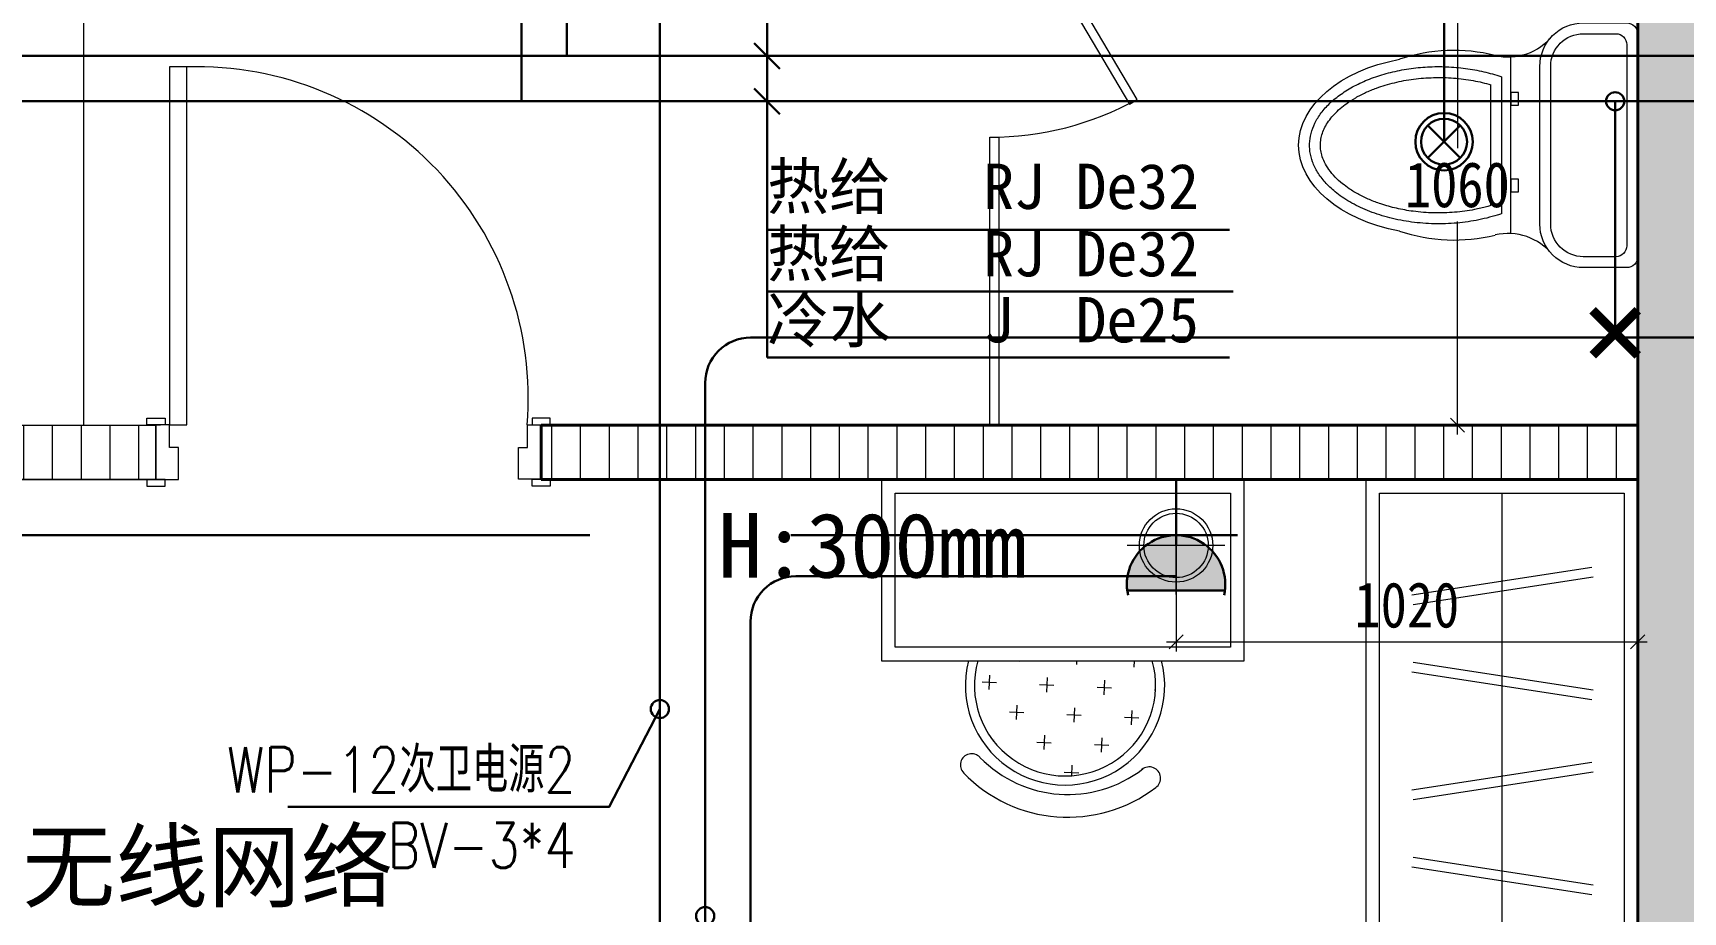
# Model space of a CAD drawing. Header units: millimetres. Extents: x -64529 to 3079702, y -28926 to 77119.
# Drawn here: x -28731 to -25090, y 13697 to 15637 of the extents above; entities that cross this region are included whole.
import ezdxf

# ---------------------------------------------------------------- set-up
doc = ezdxf.new("R2010")
doc.units = ezdxf.units.MM
doc.header["$LTSCALE"] = 10
doc.layers.get('0').update_dxf_attribs({"color": 255})
doc.layers.get('Defpoints').update_dxf_attribs({"color": 255})
for name, color, linetype, lineweight in [('1强弱电插座尺寸', 5, 'Continuous', 0), ('1强电插座布线图', 1, 'Continuous', 30), ('1强电插座布置图', 1, 'Continuous', 30), ('1排水布置图', 1, 'Continuous', 30), ('1浅浅', 251, 'Continuous', 20), ('1给水布置图', 4, 'Continuous', 30), ('1给水平面布置图', 4, 'Continuous', 13), ('图框', 255, 'Continuous', 0)]:
    doc.layers.add(name, color=color, linetype=linetype, lineweight=lineweight)
doc.styles.add('_THVAC_DIM', font='SIMPLEX', dxfattribs={"width": 0.8, "height": 3.5, "bigfont": 'HZTXT'})
doc.styles.get("Standard").update_dxf_attribs({"font": ''})
doc.styles.add('夏建东', font='', dxfattribs={"width": 0.85})
doc.styles.get('Standard').set_extended_font_data('SimSun')
doc.styles.get('夏建东').set_extended_font_data('SimSun')
doc.dimstyles.new('g', dxfattribs={"dimtxt": 100, "dimasz": 31, "dimexe": 21, "dimexo": 30, "dimgap": 31, "dimtad": 1, "dimtih": 1, "dimtoh": 1, "dimdec": 0, "dimrnd": 10, "dimdsep": 46, "dimtxsty": '夏建东', "dimblk": 'OBLIQUE', "dimcen": 2.5, "dimdle": 21, "dimclrd": 5, "dimclre": 5, "dimclrt": 5, "dimadec": 0, "dimazin": 0, "dimtfac": 1, "dimtdec": 0, "dimtmove": 2, "dimatfit": 3, "dimldrblk": 'DOT', "dimfxl": 300, "dimlwd": -1, "dimlwe": -1, "dimarcsym": 1})

# ---------------------------------------------------------------- blocks, each defined once
blk = doc.blocks.new('冷水')
at = {"layer": '图框', "color": 4, "lineweight": 0, "const_width": 40, "elevation": 5661.9}
for points in [[(228130.8, 195325.4), (228329.7, 195524.3)], [(228329.7, 195325.4), (228130.8, 195524.3)]]:
    blk.add_lwpolyline(points, dxfattribs=at)
blk = doc.blocks.new('fhrhrthrthr')
at = {"layer": '1强电插座布置图', "linetype": 'ByBlock'}
h = blk.add_hatch(color=1, dxfattribs=at)
edge = h.paths.add_edge_path()
edge.add_ellipse((202250.2, 8955.8), major_axis=(-76.8, -76.8), ratio=1, start_angle=308.0428, end_angle=501.9572, ccw=False)
edge.add_line((202142.4, 8969), (202358, 8969))
at = {"layer": '1强电插座布置图', "color": 1}
for p, q in [((202142.4, 8969), (202358, 8969)), ((202204.9, 8857.1), (202204.9, 8857.1)), ((202250.2, 8724.2), (202250.2, 8868)), ((202114.5, 8846.9), (202377.9, 8846.9))]:
    blk.add_line(p, q, dxfattribs=at)
blk.add_ellipse((202250.2, 8955.8), major_axis=(0, 108.6), ratio=1, start_param=1.348329, end_param=4.934795, dxfattribs=at)
blk = doc.blocks.new('_Oblique')
at = {"color": 0, "linetype": 'ByBlock', "lineweight": -2}
blk.add_line((-0.5, -0.5), (0.5, 0.5), dxfattribs=at)
blk = doc.blocks.new('*D650')
at = {"layer": '1强弱电插座尺寸', "color": 5, "transparency": 16777216}
for p, q in [((-26208.8, 14621.5), (-26208.8, 14272)), ((-25190, 14621.5), (-25190, 14272)), ((-26229.8, 14293), (-25169, 14293))]:
    blk.add_line(p, q, dxfattribs=at)
at = {"layer": 'Defpoints', "color": 0, "lineweight": 30, "transparency": 16777216}
for p in [(-26208.8, 14651.5), (-25190, 14651.5), (-25190, 14293)]:
    blk.add_point(p, dxfattribs=at)
at = {"layer": '1强弱电插座尺寸', "color": 5, "transparency": 16777216, "xscale": 31, "yscale": 31, "zscale": 31, "rotation": 180}
blk.add_blockref('_Oblique', (-26208.8, 14293), dxfattribs=at)
at = {"layer": '1强弱电插座尺寸', "color": 5, "transparency": 16777216, "xscale": 31, "yscale": 31, "zscale": 31}
blk.add_blockref('_Oblique', (-25190, 14293), dxfattribs=at)
at = {"layer": '1强弱电插座尺寸', "color": 5, "transparency": 16777216, "insert": (-25699.4, 14374), "char_height": 100, "attachment_point": 5, "style": '夏建东'}
blk.add_mtext('1020', dxfattribs=at)
blk = doc.blocks.new('_Dot')
at = {"color": 0, "linetype": 'ByBlock', "lineweight": -2}
blk.add_line((-0.5, 0), (-1, 0), dxfattribs=at)
at = {"color": 0, "linetype": 'ByBlock', "const_width": 0.5}
blk.add_lwpolyline([(-0.25, 0, 1), (0.25, 0, 1)], format="xyb", close=True, dxfattribs=at)
blk = doc.blocks.new('*D694')
at = {"layer": '1强弱电插座尺寸', "color": 5, "transparency": 16777216}
for p, q in [((-25587.9, 15852.6), (-25587.9, 15382.5)), ((-25220, 15831.6), (-25608.9, 15831.6)), ((-25587.9, 14750.5), (-25587.9, 15220.5)), ((-25220, 14771.5), (-25608.9, 14771.5))]:
    blk.add_line(p, q, dxfattribs=at)
at = {"layer": 'Defpoints', "color": 0, "lineweight": 30, "transparency": 16777216}
for p in [(-25190, 15831.6), (-25587.9, 14771.5), (-25190, 14771.5)]:
    blk.add_point(p, dxfattribs=at)
at = {"layer": '1强弱电插座尺寸', "color": 5, "transparency": 16777216, "xscale": 31, "yscale": 31, "zscale": 31}
for p, rotation in [((-25587.9, 15831.6), 90), ((-25587.9, 14771.5), 270)]:
    blk.add_blockref('_Oblique', p, dxfattribs=dict(at, rotation=rotation))
at = {"layer": '1强弱电插座尺寸', "color": 5, "transparency": 16777216, "insert": (-25587.9, 15301.5), "char_height": 100, "attachment_point": 5, "style": '夏建东'}
blk.add_mtext('1060', dxfattribs=at)

msp = doc.modelspace()

# ---------------------------------------------------------------- hatches: boundary and pattern name
at = {"layer": '1浅浅'}
h = msp.add_hatch(color=251, dxfattribs=at)
h.dxf.hatch_style = 1
h.paths.add_polyline_path([(-25190, 17361.5), (-25190, 11936.5), (-24990, 11936.5), (-24990, 12291.5), (-24990, 17361.5)])
h = msp.add_hatch(dxfattribs=at)
h.set_pattern_fill('ANSI31', color=251, scale=20, angle=45, style=0)
h.set_pattern_definition([(90, (470167.88, 14986.65), (-63.5, 0), [])])
h.paths.add_polyline_path([(-30250, 14771.5), (-28450.1, 14771.6), (-28450.1, 14651.8), (-30250, 14651.7)])
at = {"layer": '1浅浅', "lineweight": 0}
h = msp.add_hatch(dxfattribs=at)
h.set_pattern_fill('ANSI31', color=251, scale=20, angle=45, style=0)
h.set_pattern_definition([(90, (430566.04, 52224.05), (-63.5, 0), [])])
h.paths.add_polyline_path([(-27610.1, 14771.5), (-25190, 14771.5), (-25190, 14651.5), (-27610.1, 14651.5)])
at = {"layer": '1浅浅', "ltscale": 0.05}
h = msp.add_hatch(dxfattribs=at)
h.set_pattern_fill('CROSS', color=251, scale=10, angle=87.359, style=0)
h.set_pattern_definition([(267.35897, (-29388.675, 39647.47), (60.50657, -66.35853), [31.75, -95.25]), (357.35897, (-29405.265, 39632.34), (66.35853, 60.50657), [31.75, -95.25])])
edge = h.paths.add_edge_path()
edge.add_line((-26261.4, 14251.5), (-26646.3, 14251.5))
edge.add_arc((-26453.8, 14197.2), 200, 164.2236, 375.7764)

# ---------------------------------------------------------------- linework, layer by layer
at = {"layer": '1强电插座布线图', "color": 2, "linetype": 'Continuous', "lineweight": 30}
for points in [[(-27348, 12511.5), (-27348, 16811.5, -0.414214), (-27248, 16911.5), (-26620, 16911.5)], [(-27248, 12511.5), (-27248, 14864.5, -0.414214), (-27148, 14964.5), (-23202.3, 14964.5, 0.414214), (-23102.3, 15064.5), (-23102.3, 16155.2)]]:
    msp.add_lwpolyline(points, format="xyb", dxfattribs=at)
at = {"layer": '1强电插座布线图', "linetype": 'Continuous', "lineweight": 30}
for points in [[(-29719, 14528.9), (-27502.6, 14528.9)], [(-27058.8, 14528.9), (-26073.1, 14528.9)], [(-27348, 14144.9), (-27459.6, 13928.8), (-28169.3, 13928.8)]]:
    msp.add_lwpolyline(points, dxfattribs=at)
msp.add_lwpolyline([(-26208.8, 14437.9), (-27048, 14437.9, 0.414214), (-27148, 14337.9), (-27148, 12511.5)], format="xyb", dxfattribs=at)
for centre in [(-27348, 14144.9), (-27248, 13688)]:
    msp.add_circle(centre, 20, dxfattribs=at)
at = {"layer": '1排水布置图', "linetype": 'ByBlock'}
msp.add_line((-25653.3, 15360.9), (-25581.5, 15432.7), dxfattribs=at)
at = {"layer": '1排水布置图', "linetype": 'Continuous', "lineweight": 30}
msp.add_line((-25653.3, 15432.7), (-25581.5, 15360.9), dxfattribs=at)
msp.add_lwpolyline([(-25617.4, 15396.8), (-25617.4, 16830.9), (-25517.4, 16930.9), (-25315, 16930.9)], dxfattribs=at)
at = {"layer": '1排水布置图', "linetype": 'ByBlock'}
for radius in [63.3, 50.8]:
    msp.add_circle((-25617.4, 15396.8), radius, dxfattribs=at)
at = {"layer": '1浅浅', "color": 251}
for p, q in [((-28620, 17361.7), (-28620, 14771.6)), ((-30270, 14771.5), (-28450.1, 14771.7)), ((-29670, 14771.5), (-28460.1, 14771.7)), ((-28460.1, 14771.7), (-28460.1, 14651.7)), ((-28460.1, 14651.7), (-28460.1, 14771.7)), ((-28460.1, 14651.7), (-28460.1, 14771.7)), ((-30270, 14651.5), (-28450.1, 14651.7)), ((-29670, 14651.5), (-28460.1, 14651.7))]:
    msp.add_line(p, q, dxfattribs=at)
at = {"layer": '1浅浅', "color": 251, "lineweight": 40}
for p, q in [((-25190, 17091.5), (-25190, 12711.5)), ((-27610.1, 14651.8), (-27610.1, 14772)), ((-27610.1, 14771.5), (-25190, 14771.5)), ((-27610.1, 14771.5), (-27610.1, 14651.5)), ((-27610.1, 14651.5), (-25190, 14651.5))]:
    msp.add_line(p, q, dxfattribs=at)
at = {"layer": '1浅浅', "color": 251, "ltscale": 0.05}
for p, q in [((-25470.3, 15194.1), (-25470.3, 15584)), ((-26858.6, 14651.5), (-26858.6, 14251.5)), ((-26058.6, 14251.5), (-26058.6, 14651.5)), ((-25790, 14651.5), (-25790, 12711.5)), ((-26208.8, 14397.8), (-26208.8, 14613.8)), ((-25490, 14621.5), (-25490, 12741.5)), ((-26100.8, 14505.8), (-26316.8, 14505.8)), ((-25291.3, 14457.5), (-25688.7, 14396.4)), ((-25287.9, 14435.7), (-25685.4, 14374.7)), ((-26858.6, 14251.5), (-26058.6, 14251.5)), ((-25287.9, 14186.8), (-25685.4, 14247.9)), ((-25291.3, 14165.1), (-25688.7, 14226.1)), ((-25291.3, 14027), (-25688.7, 13966)), ((-25287.9, 14005.3), (-25685.4, 13944.2)), ((-25287.9, 13756.4), (-25685.4, 13817.4)), ((-25291.3, 13734.6), (-25688.7, 13795.7))]:
    msp.add_line(p, q, dxfattribs=at)
for points in [[(-26311.9, 15479.9), (-26294.7, 15490.1), (-26600, 16006.6), (-26617.2, 15996.4)], [(-25453.4, 15477.4), (-25453.4, 15505.6), (-25470.3, 15505.6), (-25470.3, 15477.4)], [(-26600, 14771.5), (-26620, 14771.5), (-26620, 15406.5), (-26600, 15406.5)], [(-25453.4, 15286.2), (-25453.4, 15314.3), (-25470.3, 15314.3), (-25470.3, 15286.2)], [(-26828.6, 14621.5), (-26088.6, 14621.5), (-26088.6, 14281.5), (-26828.6, 14281.5)], [(-25760, 14621.5), (-25220, 14621.5), (-25220, 12741.5), (-25760, 12741.5)]]:
    msp.add_lwpolyline(points, close=True, dxfattribs=at)
for points in [[(-25406, 15215.1), (-25406, 15563.1, -0.414214), (-25310, 15659.1), (-25214, 15659.1, -0.414214), (-25190, 15635.1), (-25190, 15143.1, -0.414214), (-25214, 15119.1), (-25310, 15119.1, -0.414214)], [(-25382, 15215.1), (-25382, 15563.1, -0.414214), (-25310, 15635.1), (-25238, 15635.1, -0.414214), (-25214, 15611.1), (-25214, 15167.1, -0.414214), (-25238, 15143.1), (-25310, 15143.1, -0.414214)]]:
    msp.add_lwpolyline(points, format="xyb", close=True, dxfattribs=at)
at = {"layer": '1浅浅', "color": 251}
for points in [[(-28430.1, 14771.7), (-28391.6, 14771.9), (-28391.6, 15562), (-28430.1, 15561.9)], [(-28440.1, 14786.7), (-28440.1, 14771.7), (-28480.1, 14771.7), (-28480.1, 14786.7)], [(-27630.1, 14787), (-27630.1, 14772), (-27590.1, 14772), (-27590.1, 14787)], [(-29670, 14771.5), (-28460.1, 14771.5), (-28460.1, 14651.7), (-29670, 14651.7)], [(-28410.1, 14721.7), (-28430.1, 14721.7), (-28430.1, 14771.7), (-28460.1, 14771.7), (-28460.1, 14651.7), (-28410.1, 14651.7)], [(-27660.1, 14722), (-27640.1, 14722), (-27640.1, 14772), (-27610.1, 14772), (-27610.1, 14651.8), (-27660.1, 14651.8)], [(-27610.1, 14771.5), (-25190, 14771.5), (-25190, 14651.5), (-27610.1, 14651.5)], [(-28440.1, 14636.7), (-28440.1, 14651.7), (-28480.1, 14651.7), (-28480.1, 14636.7)], [(-27630.1, 14636.8), (-27630.1, 14651.8), (-27590.1, 14651.8), (-27590.1, 14636.8)]]:
    msp.add_lwpolyline(points, close=True, dxfattribs=at)
at = {"layer": '1浅浅', "color": 251, "ltscale": 0.05}
for points in [[(-25514, 15255.7), (-25514, 15522.4)], [(-25490, 15238.1), (-25490, 15540)]]:
    msp.add_lwpolyline(points, dxfattribs=at)
for radius in [81, 71]:
    msp.add_circle((-26208.8, 14505.8), radius, dxfattribs=at)
for centre, radius, start, end in [((-25476, 15709.6), 125.7, 256.7915, 321.2917), ((-25595.4, 15219.6), 378.6, 76.137, 108.5158), ((-26620, 16082.1), 675.5, 270, 298.7831), ((-25595.4, 15558.5), 378.6, 251.4842, 283.863), ((-25476, 15068.6), 125.7, 38.7083, 103.2085), ((-26453.8, 14197.2), 220, 165.69, 14.31), ((-26453.8, 14197.2), 200, 164.2236, 15.7764), ((-26659.8, 14021.3), 25, 42.9044, 225.1015), ((-26447.6, 14226.2), 270, 224.1047, 307.7185), ((-26447.6, 14226.2), 320, 223.9171, 307.3502), ((-26268, 13992.2), 25, 305.3623, 129.6752)]:
    msp.add_arc(centre, radius, start, end, dxfattribs=at)
at = {"layer": '1浅浅', "color": 251}
msp.add_arc((-28370.5, 14830), 732.2, 355.4309, 91.6501, dxfattribs=at)
at = {"layer": '1浅浅', "color": 251, "ltscale": 0.05, "extrusion": (0, 0, -1)}
msp.add_ellipse((-25629.3, 15389.1), major_axis=(308.9, 0), ratio=0.639074, start_param=1.854304, end_param=4.42888, dxfattribs=at)
at = {"layer": '1浅浅', "color": 251, "ltscale": 0.05}
for points, knots in [([(-25490, 15238.1), (-25493.3, 15237), (-25496.6, 15235.9), (-25514.7, 15230.2), (-25530.3, 15226.3), (-25562.2, 15220.3), (-25578.7, 15218.1), (-25611.9, 15215.7), (-25628.7, 15215.3), (-25662.1, 15216.5), (-25678.7, 15218), (-25711.2, 15222.8), (-25727.1, 15226.1), (-25757.7, 15234.2), (-25772.4, 15239.2), (-25800.2, 15250.5), (-25813.2, 15256.9), (-25837.2, 15270.8), (-25848.1, 15278.4), (-25866, 15293.1), (-25873.3, 15300.1), (-25886.2, 15314.5), (-25891.7, 15321.9), (-25900.9, 15336.9), (-25904.6, 15344.5), (-25910.2, 15359.7), (-25912.1, 15367.3), (-25914.3, 15382.6), (-25914.5, 15390.2), (-25913.1, 15405.5), (-25911.6, 15413.1), (-25906.8, 15428.4), (-25903.6, 15436), (-25895.2, 15451), (-25890.1, 15458.5), (-25878.1, 15473.1), (-25871.2, 15480.2), (-25855.6, 15493.9), (-25847, 15500.4), (-25828.2, 15512.8), (-25818, 15518.6), (-25796.3, 15529.2), (-25784.8, 15534.1), (-25760.7, 15542.8), (-25748.2, 15546.6), (-25722.2, 15553), (-25708.8, 15555.7), (-25681.6, 15559.7), (-25667.7, 15561.1), (-25639.8, 15562.6), (-25625.7, 15562.7), (-25597.7, 15561.6), (-25583.8, 15560.4), (-25556.4, 15556.8), (-25542.9, 15554.4), (-25516.7, 15548.3), (-25504, 15544.7), (-25491.2, 15540.4), (-25490.6, 15540.2), (-25490, 15540)], [4.21604, 4.21604, 4.21604, 4.21604, 4.254367, 4.254367, 4.425322, 4.425322, 4.596277, 4.596277, 4.767233, 4.767233, 4.938188, 4.938188, 5.109143, 5.109143, 5.280098, 5.280098, 5.451054, 5.451054, 5.622009, 5.622009, 5.765241, 5.765241, 5.908474, 5.908474, 6.051707, 6.051707, 6.19494, 6.19494, 6.338172, 6.338172, 6.481405, 6.481405, 6.624638, 6.624638, 6.767871, 6.767871, 6.911103, 6.911103, 7.054336, 7.054336, 7.197569, 7.197569, 7.340801, 7.340801, 7.484034, 7.484034, 7.627267, 7.627267, 7.7705, 7.7705, 7.913732, 7.913732, 8.056965, 8.056965, 8.200198, 8.200198, 8.343431, 8.343431, 8.35033, 8.35033, 8.35033, 8.35033]), ([(-25514, 15255.7), (-25517.1, 15254.8), (-25520.2, 15253.9), (-25532, 15250.8), (-25540.9, 15248.7), (-25564.3, 15244.3), (-25579.1, 15242.3), (-25609.2, 15239.8), (-25624.6, 15239.4), (-25655.2, 15240.1), (-25670.5, 15241.3), (-25697.9, 15244.9), (-25710.2, 15247.1), (-25734, 15252.5), (-25745.5, 15255.8), (-25765.4, 15262.3), (-25773.8, 15265.5), (-25790, 15272.5), (-25797.8, 15276.2), (-25812.7, 15284.2), (-25819.8, 15288.5), (-25831.9, 15296.6), (-25837, 15300.3), (-25847.5, 15308.9), (-25852.8, 15313.7), (-25862.8, 15324.1), (-25867.4, 15329.6), (-25875.3, 15340.7), (-25878.5, 15346.1), (-25883.8, 15357), (-25885.8, 15362.3), (-25888.4, 15371.9), (-25889.2, 15376.2), (-25890.2, 15384.6), (-25890.3, 15388.8), (-25889.9, 15397.2), (-25889.3, 15401.5), (-25887.5, 15410), (-25886.2, 15414.3), (-25882.9, 15423), (-25880.8, 15427.4), (-25875.9, 15436.4), (-25873, 15440.9), (-25866.5, 15449.5), (-25863.1, 15453.6), (-25855.4, 15461.8), (-25851.2, 15465.8), (-25842, 15473.8), (-25837.1, 15477.7), (-25825.7, 15485.8), (-25819.2, 15490), (-25805.4, 15498), (-25798.1, 15501.8), (-25782.7, 15508.9), (-25774.6, 15512.2), (-25753.7, 15519.9), (-25740.6, 15523.8), (-25713.2, 15530.4), (-25699, 15533), (-25670.1, 15536.8), (-25655.4, 15537.9), (-25625.8, 15538.7), (-25610.9, 15538.3), (-25581.5, 15536.1), (-25567, 15534.2), (-25539.5, 15529.2), (-25526.5, 15526.1), (-25514, 15522.4)], [4.282455, 4.282455, 4.282455, 4.282455, 4.319465, 4.319465, 4.422889, 4.422889, 4.585126, 4.585126, 4.750595, 4.750595, 4.916065, 4.916065, 5.053908, 5.053908, 5.191751, 5.191751, 5.301004, 5.301004, 5.410256, 5.410256, 5.523654, 5.523654, 5.616126, 5.616126, 5.72975, 5.72975, 5.85627, 5.85627, 5.982789, 5.982789, 6.109308, 6.109308, 6.212488, 6.212488, 6.315667, 6.315667, 6.418847, 6.418847, 6.522027, 6.522027, 6.625206, 6.625206, 6.728386, 6.728386, 6.822926, 6.822926, 6.917466, 6.917466, 7.012007, 7.012007, 7.11939, 7.11939, 7.226774, 7.226774, 7.334158, 7.334158, 7.493878, 7.493878, 7.653598, 7.653598, 7.813318, 7.813318, 7.973038, 7.973038, 8.132758, 8.132758, 8.283917, 8.283917, 8.283917, 8.283917])]:
    msp.add_open_spline(points, degree=3, knots=knots, dxfattribs=at)
at = {"layer": '1给水平面布置图', "linetype": 'Continuous', "lineweight": 30}
for p, q in [((-27139.5, 15614.3), (-27083.1, 15557.9)), ((-27139.5, 15514.3), (-27083.1, 15457.9))]:
    msp.add_line(p, q, dxfattribs=at)
for points in [[(-22550.7, 7515.4), (-22550.7, 15486.1), (-27653.4, 15486.1), (-27653.4, 17110.2), (-27473.6, 17110.2), (-27473.6, 17315.1)], [(-27111.3, 14920.3), (-27111.3, 15725.8)], [(-27653.4, 15486.1), (-29169.2, 15486.1), (-29169.2, 14826.1)], [(-25239.7, 14975.2), (-25239.7, 15486.1)]]:
    msp.add_lwpolyline(points, dxfattribs=at)
at = {"layer": '1给水平面布置图', "color": 1, "linetype": 'Continuous', "lineweight": 30}
for points in [[(-19668.4, 2598.5), (-19668.4, 3339.5), (-21485.9, 3339.5), (-21485.9, 6490.4), (-17968.2, 6490.4), (-17968.2, 6590.4), (-21485.9, 6590.4), (-21485.9, 7415.4), (-22350.7, 7415.4), (-22350.7, 15686.1), (-27453.4, 15686.1), (-27453.4, 17010.2), (-27553.4, 17010.2), (-27553.4, 15586.1), (-22450.7, 15586.1), (-22450.7, 7415.4), (-28505.7, 7415.4), (-28505.7, 3208.6), (-29825.7, 3208.6), (-29825.7, 3108.6), (-28405.7, 3108.6), (-28405.7, 7315.4)], [(-28989.4, 14825.5), (-28989.4, 15586.1), (-27553.4, 15586.1)]]:
    msp.add_lwpolyline(points, dxfattribs=at)
at = {"layer": '1给水平面布置图', "color": 4, "lineweight": 30}
for points in [[(-27111.3, 15202.6), (-26091.2, 15202.6)], [(-27111.3, 15066.1), (-26082.7, 15066.1)], [(-27111.3, 14920.3), (-26091.2, 14920.3)]]:
    msp.add_lwpolyline(points, dxfattribs=at)
at = {"layer": '1给水平面布置图', "linetype": 'Continuous', "lineweight": 30}
msp.add_circle((-25239.7, 15486.1), 20, dxfattribs=at)

# ---------------------------------------------------------------- block references
at = {"layer": '1强电插座布置图', "color": 7, "rotation": 180}
msp.add_blockref('fhrhrthrthr', (176041.4, 23375.8), dxfattribs=at)
at = {"layer": '1给水布置图', "color": 7, "xscale": -0.5, "yscale": 0.5, "zscale": 0.5, "rotation": 180}
msp.add_blockref('冷水', (-139354.8, 112687.6, -2830.9), dxfattribs=at)

# ---------------------------------------------------------------- texts
at = {"layer": '1强弱电插座尺寸', "color": 5, "attachment_point": 1}
for s, insert, char_height, width in [('H:300mm', (-27219.3, 14577.6, 0), 142.88, 2002.012), ('{\\C45;顶面暗置无线网络}', (-29572.9, 13873), 150, 2101.718)]:
    msp.add_mtext(s, dxfattribs=dict(at, insert=insert, char_height=char_height, width=width))
at = {"layer": '1强电插座布线图', "linetype": 'Continuous', "lineweight": 30, "insert": (-27534.1, 14060.8), "char_height": 100, "width": 1087.404, "attachment_point": 3, "style": '_THVAC_DIM'}
msp.add_mtext('WP-12次卫电源2 BV-3*4', dxfattribs=at)
at = {"layer": '1给水平面布置图', "color": 4, "lineweight": 30, "char_height": 100, "attachment_point": 1}
for s, insert in [('{\\C1;热给   RJ De32}', (-27111.3, 15348.4)), ('{\\C1;热给   RJ De32}', (-27111.3, 15199.7)), ('{\\C256;冷水 }  J  De25', (-27111.3, 15053.9))]:
    msp.add_mtext(s, dxfattribs=dict(at, insert=insert))

# ---------------------------------------------------------------- dimensions: what is measured, and where the dimension line sits
at = {"layer": '1强弱电插座尺寸', "color": 5}
dim = msp.add_linear_dim(base=(-25587.9, 14771.5), p1=(-25190, 15831.6), p2=(-25190, 14771.5), angle=90, dimstyle='g', dxfattribs=at)
dim.commit()
dim.dimension.update_dxf_attribs({"geometry": '*D694', "text_midpoint": (-25587.9, 15301.5)})
dim = msp.add_linear_dim(base=(-25190, 14293), p1=(-26208.8, 14651.5), p2=(-25190, 14651.5), dimstyle='g', dxfattribs=at)
dim.commit()
dim.dimension.update_dxf_attribs({"geometry": '*D650', "text_midpoint": (-25699.4, 14374)})

doc.saveas('drawing.dxf')
